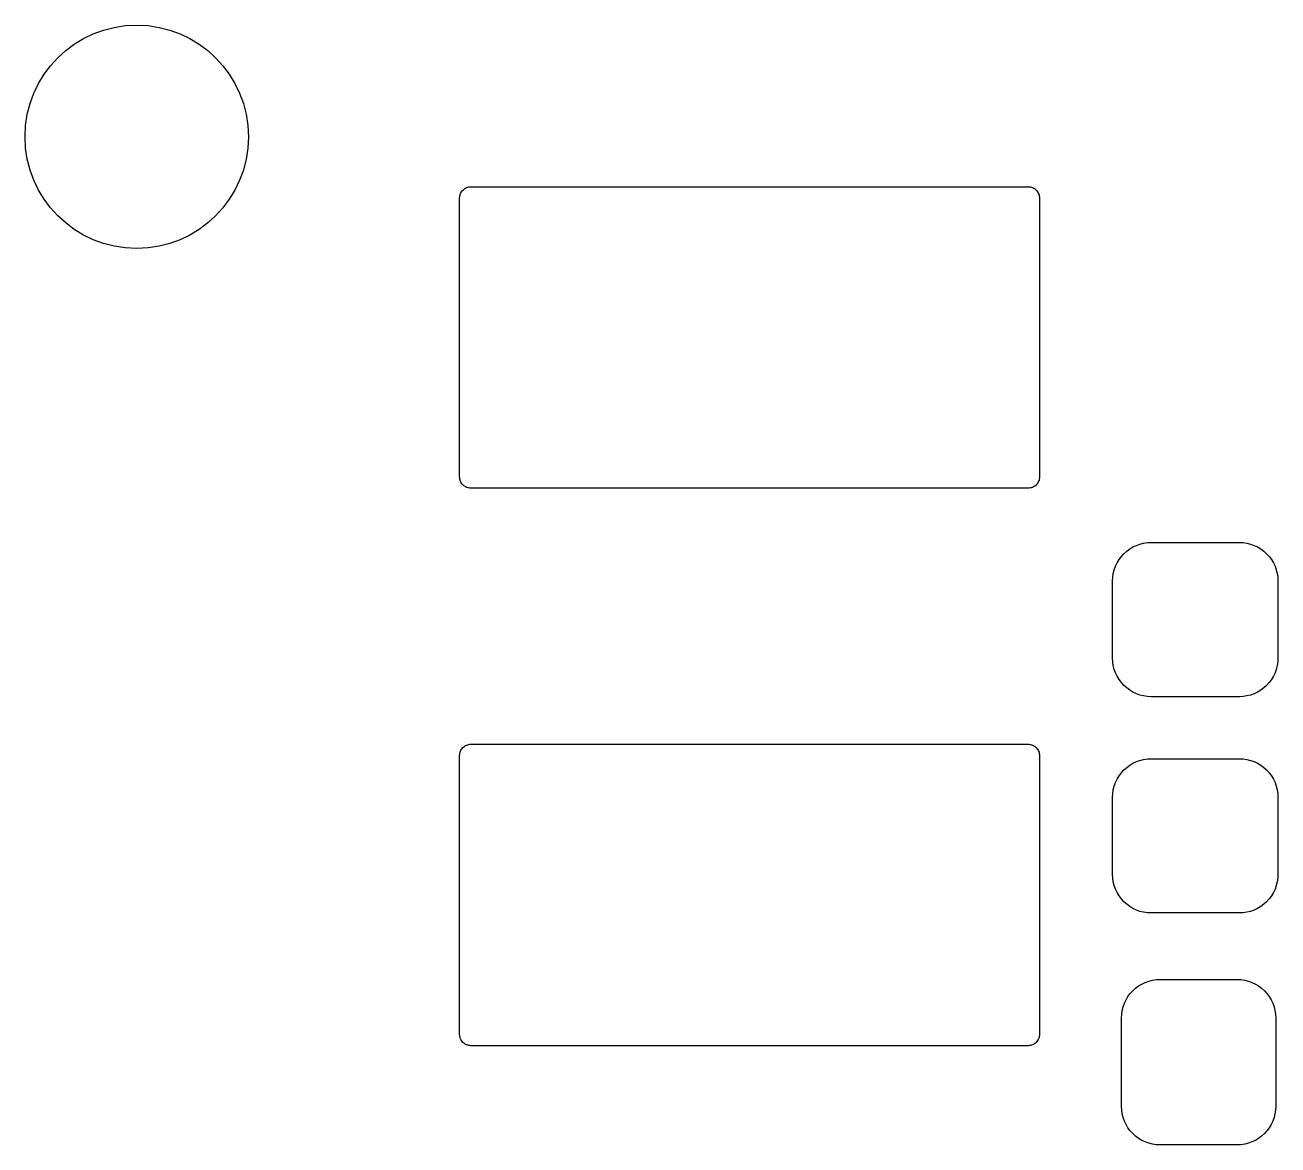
# Model space of a CAD drawing. Extents: x 0.49 to 2.43, y -7.79 to -4.97.
# Drawn here: x 0.62 to 0.8414, y -7.3965 to -7.1988 of the extents above; entities that cross this region are included whole.
import ezdxf

# ---------------------------------------------------------------- set-up
doc = ezdxf.new("R2010")
doc.units = 0
doc.header["$MEASUREMENT"] = 0
doc.layers.add('BLACK', color=7, linetype='CONTINUOUS')

msp = doc.modelspace()

# ---------------------------------------------------------------- linework, layer by layer
at = {"layer": 'BLACK', "linetype": 'CONTINUOUS'}
for p, q in [((0.69685, -7.22894), (0.696897, -7.22875)), ((0.696897, -7.22875), (0.696964, -7.22856)), ((0.696964, -7.22856), (0.697048, -7.22838)), ((0.697048, -7.22838), (0.697149, -7.22822)), ((0.697149, -7.22822), (0.697267, -7.22806)), ((0.697267, -7.22806), (0.697399, -7.22791)), ((0.697399, -7.22791), (0.697545, -7.22778)), ((0.697545, -7.22778), (0.697703, -7.22766)), ((0.697703, -7.22766), (0.697872, -7.22756)), ((0.697872, -7.22756), (0.698051, -7.22748)), ((0.698051, -7.22748), (0.698236, -7.22741)), ((0.698236, -7.22741), (0.698427, -7.22736)), ((0.698427, -7.22736), (0.698622, -7.22733)), ((0.698622, -7.22733), (0.698819, -7.22732)), ((0.698819, -7.22732), (0.797244, -7.22732)), ((0.797244, -7.22732), (0.797441, -7.22733)), ((0.797441, -7.22733), (0.797636, -7.22736)), ((0.797636, -7.22736), (0.797827, -7.22741)), ((0.797827, -7.22741), (0.798012, -7.22748)), ((0.798012, -7.22748), (0.798191, -7.22756)), ((0.798191, -7.22756), (0.79836, -7.22766)), ((0.79836, -7.22766), (0.798518, -7.22778)), ((0.798518, -7.22778), (0.798664, -7.22791)), ((0.798664, -7.22791), (0.798796, -7.22806)), ((0.798796, -7.22806), (0.798914, -7.22822)), ((0.798914, -7.22822), (0.799015, -7.22838)), ((0.799015, -7.22838), (0.799099, -7.22856)), ((0.799099, -7.22856), (0.799166, -7.22875)), ((0.799166, -7.22875), (0.799213, -7.22894)), ((0.696811, -7.22933), (0.696821, -7.22913)), ((0.696811, -7.27854), (0.696811, -7.22933)), ((0.696821, -7.22913), (0.69685, -7.22894)), ((0.799213, -7.22894), (0.799242, -7.22913)), ((0.799242, -7.22913), (0.799252, -7.22933)), ((0.799252, -7.22933), (0.799252, -7.27854)), ((0.696821, -7.27874), (0.696811, -7.27854)), ((0.69685, -7.27894), (0.696821, -7.27874)), ((0.696897, -7.27913), (0.69685, -7.27894)), ((0.696964, -7.27931), (0.696897, -7.27913)), ((0.697048, -7.27949), (0.696964, -7.27931)), ((0.697149, -7.27966), (0.697048, -7.27949)), ((0.697267, -7.27982), (0.697149, -7.27966)), ((0.798914, -7.27966), (0.798796, -7.27982)), ((0.799015, -7.27949), (0.798914, -7.27966)), ((0.799099, -7.27931), (0.799015, -7.27949)), ((0.799166, -7.27913), (0.799099, -7.27931)), ((0.799213, -7.27894), (0.799166, -7.27913)), ((0.799242, -7.27874), (0.799213, -7.27894)), ((0.799252, -7.27854), (0.799242, -7.27874)), ((0.697399, -7.27996), (0.697267, -7.27982)), ((0.697545, -7.2801), (0.697399, -7.27996)), ((0.697703, -7.28021), (0.697545, -7.2801)), ((0.697872, -7.28031), (0.697703, -7.28021)), ((0.698051, -7.2804), (0.697872, -7.28031)), ((0.698236, -7.28046), (0.698051, -7.2804)), ((0.698427, -7.28051), (0.698236, -7.28046)), ((0.698622, -7.28054), (0.698427, -7.28051)), ((0.698819, -7.28055), (0.698622, -7.28054)), ((0.797244, -7.28055), (0.698819, -7.28055)), ((0.797441, -7.28054), (0.797244, -7.28055)), ((0.797636, -7.28051), (0.797441, -7.28054)), ((0.797827, -7.28046), (0.797636, -7.28051)), ((0.798012, -7.2804), (0.797827, -7.28046)), ((0.798191, -7.28031), (0.798012, -7.2804)), ((0.79836, -7.28021), (0.798191, -7.28031)), ((0.798518, -7.2801), (0.79836, -7.28021)), ((0.798664, -7.27996), (0.798518, -7.2801)), ((0.798796, -7.27982), (0.798664, -7.27996)), ((0.815766, -7.29092), (0.81637, -7.29064)), ((0.81637, -7.29064), (0.816999, -7.29041)), ((0.816999, -7.29041), (0.817648, -7.29025)), ((0.817648, -7.29025), (0.818309, -7.29015)), ((0.818309, -7.29015), (0.818976, -7.29012)), ((0.818976, -7.29012), (0.834567, -7.29012)), ((0.834567, -7.29012), (0.835235, -7.29015)), ((0.835235, -7.29015), (0.835896, -7.29025)), ((0.835896, -7.29025), (0.836544, -7.29041)), ((0.836544, -7.29041), (0.837173, -7.29064)), ((0.837173, -7.29064), (0.837778, -7.29092)), ((0.813313, -7.29315), (0.813711, -7.29261)), ((0.813711, -7.29261), (0.81416, -7.29211)), ((0.81416, -7.29211), (0.814656, -7.29166)), ((0.814656, -7.29166), (0.815192, -7.29127)), ((0.815192, -7.29127), (0.815766, -7.29092)), ((0.837778, -7.29092), (0.838351, -7.29127)), ((0.838351, -7.29127), (0.838888, -7.29166)), ((0.838888, -7.29166), (0.839383, -7.29211)), ((0.839383, -7.29211), (0.839832, -7.29261)), ((0.839832, -7.29261), (0.84023, -7.29315)), ((0.812296, -7.2956), (0.812459, -7.29495)), ((0.812459, -7.29495), (0.812684, -7.29432)), ((0.812684, -7.29432), (0.81297, -7.29372)), ((0.81297, -7.29372), (0.813313, -7.29315)), ((0.84023, -7.29315), (0.840574, -7.29372)), ((0.840574, -7.29372), (0.840859, -7.29432)), ((0.840859, -7.29432), (0.841085, -7.29495)), ((0.841085, -7.29495), (0.841247, -7.2956)), ((0.812165, -7.29693), (0.812198, -7.29626)), ((0.812165, -7.31055), (0.812165, -7.29693)), ((0.812198, -7.29626), (0.812296, -7.2956)), ((0.841247, -7.2956), (0.841345, -7.29626)), ((0.841345, -7.29626), (0.841378, -7.29693)), ((0.841378, -7.29693), (0.841378, -7.31055)), ((0.812198, -7.31122), (0.812165, -7.31055)), ((0.841378, -7.31055), (0.841345, -7.31122)), ((0.812296, -7.31188), (0.812198, -7.31122)), ((0.812459, -7.31253), (0.812296, -7.31188)), ((0.812684, -7.31316), (0.812459, -7.31253)), ((0.841085, -7.31253), (0.840859, -7.31316)), ((0.841247, -7.31188), (0.841085, -7.31253)), ((0.841345, -7.31122), (0.841247, -7.31188)), ((0.81297, -7.31376), (0.812684, -7.31316)), ((0.813313, -7.31434), (0.81297, -7.31376)), ((0.813711, -7.31487), (0.813313, -7.31434)), ((0.81416, -7.31537), (0.813711, -7.31487)), ((0.839832, -7.31487), (0.839383, -7.31537)), ((0.84023, -7.31434), (0.839832, -7.31487)), ((0.840574, -7.31376), (0.84023, -7.31434)), ((0.840859, -7.31316), (0.840574, -7.31376)), ((0.814656, -7.31582), (0.81416, -7.31537)), ((0.815192, -7.31621), (0.814656, -7.31582)), ((0.815766, -7.31656), (0.815192, -7.31621)), ((0.81637, -7.31684), (0.815766, -7.31656)), ((0.816999, -7.31707), (0.81637, -7.31684)), ((0.817648, -7.31723), (0.816999, -7.31707)), ((0.818309, -7.31733), (0.817648, -7.31723)), ((0.818976, -7.31736), (0.818309, -7.31733)), ((0.834567, -7.31736), (0.818976, -7.31736)), ((0.835235, -7.31733), (0.834567, -7.31736)), ((0.835896, -7.31723), (0.835235, -7.31733)), ((0.836544, -7.31707), (0.835896, -7.31723)), ((0.837173, -7.31684), (0.836544, -7.31707)), ((0.837778, -7.31656), (0.837173, -7.31684)), ((0.838351, -7.31621), (0.837778, -7.31656)), ((0.838888, -7.31582), (0.838351, -7.31621)), ((0.839383, -7.31537), (0.838888, -7.31582)), ((0.697399, -7.32634), (0.697545, -7.3262)), ((0.697545, -7.3262), (0.697703, -7.32609)), ((0.697703, -7.32609), (0.697872, -7.32599)), ((0.697872, -7.32599), (0.698051, -7.3259)), ((0.698051, -7.3259), (0.698236, -7.32583)), ((0.698236, -7.32583), (0.698427, -7.32579)), ((0.698427, -7.32579), (0.698622, -7.32576)), ((0.698622, -7.32576), (0.698819, -7.32575)), ((0.698819, -7.32575), (0.797244, -7.32575)), ((0.797244, -7.32575), (0.797441, -7.32576)), ((0.797441, -7.32576), (0.797636, -7.32579)), ((0.797636, -7.32579), (0.797827, -7.32583)), ((0.797827, -7.32583), (0.798012, -7.3259)), ((0.798012, -7.3259), (0.798191, -7.32599)), ((0.798191, -7.32599), (0.79836, -7.32609)), ((0.79836, -7.32609), (0.798518, -7.3262)), ((0.798518, -7.3262), (0.798664, -7.32634)), ((0.696811, -7.32776), (0.696821, -7.32756)), ((0.696811, -7.37697), (0.696811, -7.32776)), ((0.696821, -7.32756), (0.69685, -7.32736)), ((0.69685, -7.32736), (0.696897, -7.32717)), ((0.696897, -7.32717), (0.696964, -7.32699)), ((0.696964, -7.32699), (0.697048, -7.32681)), ((0.697048, -7.32681), (0.697149, -7.32664)), ((0.697149, -7.32664), (0.697267, -7.32648)), ((0.697267, -7.32648), (0.697399, -7.32634)), ((0.798664, -7.32634), (0.798796, -7.32648)), ((0.798796, -7.32648), (0.798914, -7.32664)), ((0.798914, -7.32664), (0.799015, -7.32681)), ((0.799015, -7.32681), (0.799099, -7.32699)), ((0.799099, -7.32699), (0.799166, -7.32717)), ((0.799166, -7.32717), (0.799213, -7.32736)), ((0.799213, -7.32736), (0.799242, -7.32756)), ((0.799242, -7.32756), (0.799252, -7.32776)), ((0.799252, -7.32776), (0.799252, -7.37697)), ((0.816999, -7.3286), (0.817648, -7.32844)), ((0.817648, -7.32844), (0.818309, -7.32834)), ((0.818309, -7.32834), (0.818976, -7.32831)), ((0.818976, -7.32831), (0.834567, -7.32831)), ((0.834567, -7.32831), (0.835235, -7.32834)), ((0.835235, -7.32834), (0.835896, -7.32844)), ((0.835896, -7.32844), (0.836544, -7.3286)), ((0.813711, -7.3308), (0.81416, -7.3303)), ((0.81416, -7.3303), (0.814656, -7.32985)), ((0.814656, -7.32985), (0.815192, -7.32945)), ((0.815192, -7.32945), (0.815766, -7.32911)), ((0.815766, -7.32911), (0.81637, -7.32883)), ((0.81637, -7.32883), (0.816999, -7.3286)), ((0.836544, -7.3286), (0.837173, -7.32883)), ((0.837173, -7.32883), (0.837778, -7.32911)), ((0.837778, -7.32911), (0.838351, -7.32945)), ((0.838351, -7.32945), (0.838888, -7.32985)), ((0.838888, -7.32985), (0.839383, -7.3303)), ((0.839383, -7.3303), (0.839832, -7.3308)), ((0.812459, -7.33314), (0.812684, -7.33251)), ((0.812684, -7.33251), (0.81297, -7.33191)), ((0.81297, -7.33191), (0.813313, -7.33133)), ((0.813313, -7.33133), (0.813711, -7.3308)), ((0.839832, -7.3308), (0.84023, -7.33133)), ((0.84023, -7.33133), (0.840574, -7.33191)), ((0.840574, -7.33191), (0.840859, -7.33251)), ((0.840859, -7.33251), (0.841085, -7.33314)), ((0.812165, -7.33512), (0.812198, -7.33445)), ((0.812165, -7.34874), (0.812165, -7.33512)), ((0.812198, -7.33445), (0.812296, -7.33379)), ((0.812296, -7.33379), (0.812459, -7.33314)), ((0.841085, -7.33314), (0.841247, -7.33379)), ((0.841247, -7.33379), (0.841345, -7.33445)), ((0.841345, -7.33445), (0.841378, -7.33512)), ((0.841378, -7.33512), (0.841378, -7.34874)), ((0.812198, -7.34941), (0.812165, -7.34874)), ((0.812296, -7.35007), (0.812198, -7.34941)), ((0.812459, -7.35072), (0.812296, -7.35007)), ((0.841247, -7.35007), (0.841085, -7.35072)), ((0.841345, -7.34941), (0.841247, -7.35007)), ((0.841378, -7.34874), (0.841345, -7.34941)), ((0.812684, -7.35135), (0.812459, -7.35072)), ((0.81297, -7.35195), (0.812684, -7.35135)), ((0.813313, -7.35252), (0.81297, -7.35195)), ((0.813711, -7.35306), (0.813313, -7.35252)), ((0.84023, -7.35252), (0.839832, -7.35306)), ((0.840574, -7.35195), (0.84023, -7.35252)), ((0.840859, -7.35135), (0.840574, -7.35195)), ((0.841085, -7.35072), (0.840859, -7.35135)), ((0.81416, -7.35356), (0.813711, -7.35306)), ((0.814656, -7.35401), (0.81416, -7.35356)), ((0.815192, -7.3544), (0.814656, -7.35401)), ((0.815766, -7.35475), (0.815192, -7.3544)), ((0.81637, -7.35503), (0.815766, -7.35475)), ((0.816999, -7.35526), (0.81637, -7.35503)), ((0.837173, -7.35503), (0.836544, -7.35526)), ((0.837778, -7.35475), (0.837173, -7.35503)), ((0.838351, -7.3544), (0.837778, -7.35475)), ((0.838888, -7.35401), (0.838351, -7.3544)), ((0.839383, -7.35356), (0.838888, -7.35401)), ((0.839832, -7.35306), (0.839383, -7.35356)), ((0.817648, -7.35542), (0.816999, -7.35526)), ((0.818309, -7.35552), (0.817648, -7.35542)), ((0.818976, -7.35555), (0.818309, -7.35552)), ((0.834567, -7.35555), (0.818976, -7.35555)), ((0.835235, -7.35552), (0.834567, -7.35555)), ((0.835896, -7.35542), (0.835235, -7.35552)), ((0.836544, -7.35526), (0.835896, -7.35542)), ((0.816767, -7.36843), (0.81734, -7.36809)), ((0.81734, -7.36809), (0.817945, -7.3678)), ((0.817945, -7.3678), (0.818574, -7.36758)), ((0.818574, -7.36758), (0.819222, -7.36741)), ((0.819222, -7.36741), (0.819884, -7.36732)), ((0.819884, -7.36732), (0.820551, -7.36728)), ((0.820551, -7.36728), (0.834173, -7.36728)), ((0.834173, -7.36728), (0.834841, -7.36732)), ((0.834841, -7.36732), (0.835502, -7.36741)), ((0.835502, -7.36741), (0.83615, -7.36758)), ((0.83615, -7.36758), (0.83678, -7.3678)), ((0.83678, -7.3678), (0.837384, -7.36809)), ((0.837384, -7.36809), (0.837957, -7.36843)), ((0.814544, -7.37088), (0.814888, -7.37031)), ((0.814888, -7.37031), (0.815286, -7.36977)), ((0.815286, -7.36977), (0.815735, -7.36928)), ((0.815735, -7.36928), (0.81623, -7.36883)), ((0.81623, -7.36883), (0.816767, -7.36843)), ((0.837957, -7.36843), (0.838494, -7.36883)), ((0.838494, -7.36883), (0.838989, -7.36928)), ((0.838989, -7.36928), (0.839438, -7.36977)), ((0.839438, -7.36977), (0.839836, -7.37031)), ((0.839836, -7.37031), (0.84018, -7.37088)), ((0.813773, -7.37343), (0.813871, -7.37277)), ((0.813871, -7.37277), (0.814033, -7.37212)), ((0.814033, -7.37212), (0.814259, -7.37149)), ((0.814259, -7.37149), (0.814544, -7.37088)), ((0.84018, -7.37088), (0.840466, -7.37149)), ((0.840466, -7.37149), (0.840691, -7.37212)), ((0.840691, -7.37212), (0.840853, -7.37277)), ((0.840853, -7.37277), (0.840951, -7.37343)), ((0.81374, -7.37409), (0.813773, -7.37343)), ((0.81374, -7.38969), (0.81374, -7.37409)), ((0.840951, -7.37343), (0.840984, -7.37409)), ((0.840984, -7.37409), (0.840984, -7.38969)), ((0.696821, -7.37717), (0.696811, -7.37697)), ((0.69685, -7.37736), (0.696821, -7.37717)), ((0.799242, -7.37717), (0.799213, -7.37736)), ((0.799252, -7.37697), (0.799242, -7.37717)), ((0.696897, -7.37755), (0.69685, -7.37736)), ((0.696964, -7.37774), (0.696897, -7.37755)), ((0.697048, -7.37791), (0.696964, -7.37774)), ((0.697149, -7.37808), (0.697048, -7.37791)), ((0.697267, -7.37824), (0.697149, -7.37808)), ((0.697399, -7.37839), (0.697267, -7.37824)), ((0.697545, -7.37852), (0.697399, -7.37839)), ((0.697703, -7.37864), (0.697545, -7.37852)), ((0.697872, -7.37874), (0.697703, -7.37864)), ((0.698051, -7.37882), (0.697872, -7.37874)), ((0.698236, -7.37889), (0.698051, -7.37882)), ((0.698427, -7.37894), (0.698236, -7.37889)), ((0.698622, -7.37897), (0.698427, -7.37894)), ((0.698819, -7.37898), (0.698622, -7.37897)), ((0.797244, -7.37898), (0.698819, -7.37898)), ((0.797441, -7.37897), (0.797244, -7.37898)), ((0.797636, -7.37894), (0.797441, -7.37897)), ((0.797827, -7.37889), (0.797636, -7.37894)), ((0.798012, -7.37882), (0.797827, -7.37889)), ((0.798191, -7.37874), (0.798012, -7.37882)), ((0.79836, -7.37864), (0.798191, -7.37874)), ((0.798518, -7.37852), (0.79836, -7.37864)), ((0.798664, -7.37839), (0.798518, -7.37852)), ((0.798796, -7.37824), (0.798664, -7.37839)), ((0.798914, -7.37808), (0.798796, -7.37824)), ((0.799015, -7.37791), (0.798914, -7.37808)), ((0.799099, -7.37774), (0.799015, -7.37791)), ((0.799166, -7.37755), (0.799099, -7.37774)), ((0.799213, -7.37736), (0.799166, -7.37755)), ((0.813773, -7.39035), (0.81374, -7.38969)), ((0.813871, -7.39101), (0.813773, -7.39035)), ((0.840951, -7.39035), (0.840853, -7.39101)), ((0.840984, -7.38969), (0.840951, -7.39035)), ((0.814033, -7.39166), (0.813871, -7.39101)), ((0.814259, -7.39229), (0.814033, -7.39166)), ((0.814544, -7.3929), (0.814259, -7.39229)), ((0.840466, -7.39229), (0.84018, -7.3929)), ((0.840691, -7.39166), (0.840466, -7.39229)), ((0.840853, -7.39101), (0.840691, -7.39166)), ((0.814888, -7.39347), (0.814544, -7.3929)), ((0.815286, -7.39401), (0.814888, -7.39347)), ((0.815735, -7.3945), (0.815286, -7.39401)), ((0.81623, -7.39495), (0.815735, -7.3945)), ((0.838989, -7.3945), (0.838494, -7.39495)), ((0.839438, -7.39401), (0.838989, -7.3945)), ((0.839836, -7.39347), (0.839438, -7.39401)), ((0.84018, -7.3929), (0.839836, -7.39347)), ((0.816767, -7.39535), (0.81623, -7.39495)), ((0.81734, -7.39569), (0.816767, -7.39535)), ((0.817945, -7.39598), (0.81734, -7.39569)), ((0.818574, -7.3962), (0.817945, -7.39598)), ((0.819222, -7.39637), (0.818574, -7.3962)), ((0.819884, -7.39646), (0.819222, -7.39637)), ((0.820551, -7.3965), (0.819884, -7.39646)), ((0.834173, -7.3965), (0.820551, -7.3965)), ((0.834841, -7.39646), (0.834173, -7.3965)), ((0.835502, -7.39637), (0.834841, -7.39646)), ((0.83615, -7.3962), (0.835502, -7.39637)), ((0.83678, -7.39598), (0.83615, -7.3962)), ((0.837384, -7.39569), (0.83678, -7.39598)), ((0.837957, -7.39535), (0.837384, -7.39569)), ((0.838494, -7.39495), (0.837957, -7.39535))]:
    msp.add_line(p, q, dxfattribs=at)
at = {"layer": 'BLACK'}
msp.add_circle((0.639764, -7.2185), 0.019724, dxfattribs=at)

doc.saveas('drawing.dxf')
